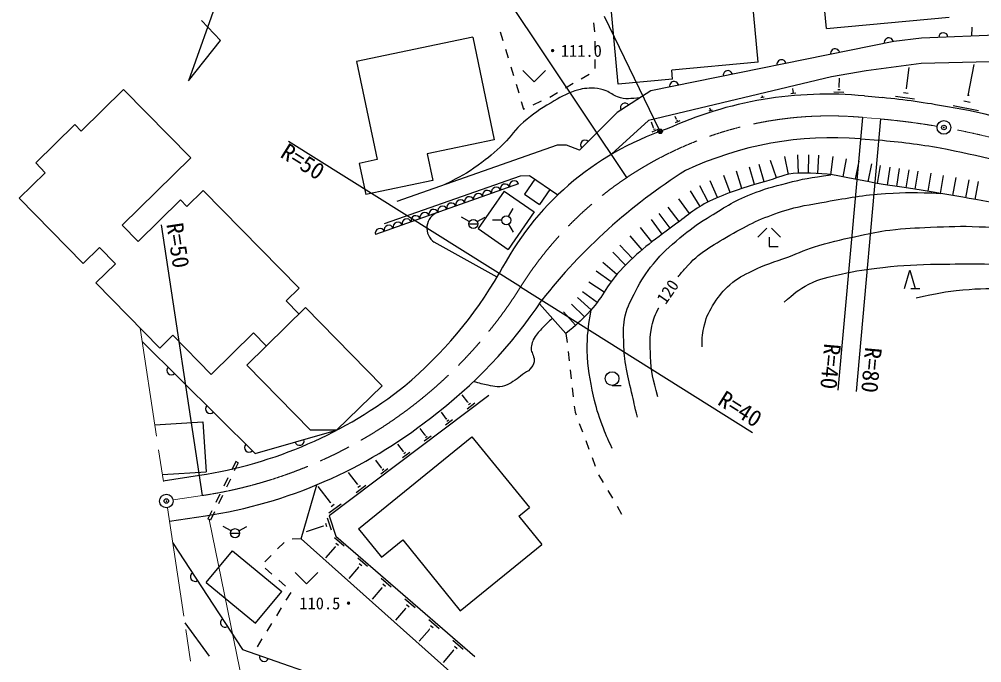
# Model space of a CAD drawing. Units: millimetres, scale not verified. Extents: x 40000 to 680000, y 20000 to 380000.
# Drawn here: x 280558 to 386021, y 247360 to 317878 of the extents above; entities that cross this region are included whole.
import ezdxf
from ezdxf.enums import TextEntityAlignment as Align

# ---------------------------------------------------------------- set-up
doc = ezdxf.new("R2010")
doc.units = ezdxf.units.MM
doc.header["$LTSCALE"] = 1000
doc.header["$PDMODE"] = 32
doc.header["$PDSIZE"] = 500
doc.linetypes.add('CHAIN', pattern=[18.5, 12, -1.5, 3.5, -1.5])
for name, color, linetype, lineweight in [('S-BGD', 7, 'Continuous', 25), ('S-BMK', 2, 'CHAIN', 13), ('S-BMK-SRVR', 3, 'Continuous', 25), ('S-STR-HTXT', 7, 'Continuous', 13), ('S-STR-STRC', 7, 'Continuous', 25)]:
    doc.layers.add(name, color=color, linetype=linetype, lineweight=lineweight)
doc.layers.add('S-OTRS', color=6, linetype='Continuous')
doc.styles.add('ＭＳ ゴシック', font='')
doc.styles.get('ＭＳ ゴシック').set_extended_font_data('MS Gothic')

msp = doc.modelspace()

# ---------------------------------------------------------------- linework, layer by layer
at = {"layer": 'S-BGD'}
for p, q in [((310203, 342192), (299096, 311118)), ((369010, 316867), (368232, 325332)), ((361517, 313166), (360465, 324618)), ((346174, 310752), (345213, 321208)), ((302601, 315564), (300531, 317732)), ((343639, 316482), (343519, 317475)), ((369010, 316867), (382453, 318103)), ((333255, 316509), (333544, 315552)), ((404291, 316780), (379414, 315809)), ((384941, 316025), (384968, 317024)), ((299096, 311118), (302601, 315564)), ((330241, 315925), (317517, 313263)), ((330241, 315925), (332596, 304669)), ((343667, 314484), (343667, 315484)), ((376380, 315445), (349744, 310030)), ((379414, 315809), (376380, 315445)), ((333834, 314595), (334123, 313638)), ((317517, 313263), (319770, 302496)), ((343667, 312484), (343667, 313484)), ((390884, 313310), (379392, 313022)), ((334413, 312680), (334703, 311723)), ((335720, 312265), (336970, 311015)), ((338220, 312265), (336970, 311015)), ((361517, 313166), (352057, 312297)), ((352149, 311301), (352057, 312297)), ((373358, 312232), (369551, 311550)), ((379392, 313022), (373358, 312232)), ((377765, 310284), (378086, 312584)), ((384549, 309521), (385195, 312923)), ((342128, 311363), (342989, 311871)), ((352149, 311301), (346174, 310752)), ((369551, 311550), (349511, 306773)), ((370386, 310417), (370429, 311433)), ((291989, 310172), (287348, 305622)), ((299341, 302675), (291989, 310172)), ((334992, 310766), (335282, 309809)), ((340405, 310348), (341266, 310856)), ((365354, 310010), (365323, 310287)), ((370510, 310141), (370240, 310153)), ((370420, 310415), (370352, 310418)), ((377830, 310275), (377701, 310293)), ((338681, 309334), (338697, 309341)), ((338697, 309341), (339544, 309840)), ((349744, 310030), (346084, 307657)), ((362164, 309329), (361821, 309262)), ((362019, 309389), (361933, 309373)), ((361970, 309469), (361949, 309465)), ((361959, 309467), (361956, 309483)), ((365653, 309770), (365115, 309710)), ((365436, 309882), (365302, 309868)), ((365371, 310011), (365337, 310008)), ((370903, 309854), (369823, 309900)), ((373160, 309477), (375151, 309285)), ((378655, 309107), (376588, 309395)), ((377952, 309731), (377435, 309803)), ((384637, 309505), (384462, 309538)), ((335571, 308852), (335819, 308033)), ((335819, 308033), (335950, 308092)), ((336861, 308506), (337771, 308920)), ((356255, 308039), (356230, 308118)), ((356329, 307962), (356238, 307934)), ((356266, 308042), (356244, 308035)), ((385682, 307858), (382886, 308388)), ((384766, 308756), (384067, 308888)), ((346084, 307657), (341959, 303530)), ((352572, 306885), (352440, 307217)), ((356493, 307913), (356130, 307800)), ((372949, 307126), (370267, 277247)), ((374941, 306948), (372259, 277068)), ((286648, 306336), (282364, 302135)), ((287348, 305622), (286648, 306336)), ((349511, 306773), (345449, 303076)), ((350068, 305985), (349824, 306594)), ((350089, 305993), (350047, 305976)), ((350221, 305849), (350051, 305780)), ((352927, 306733), (352421, 306531)), ((352588, 306891), (352557, 306879)), ((352686, 306784), (352560, 306733)), ((350545, 305780), (349863, 305508)), ((335490, 288545), (310077, 304488)), ((339498, 304072), (321926, 297919)), ((332596, 304669), (325255, 303133)), ((340532, 304072), (339498, 304072)), ((341959, 303530), (340532, 304072)), ((372738, 304776), (374732, 304610)), ((325255, 303133), (325870, 300196)), ((364847, 300879), (364461, 302841)), ((365937, 301003), (365867, 303002)), ((367038, 301020), (367061, 303020)), ((368057, 300982), (368184, 302978)), ((369476, 300839), (369743, 302821)), ((283414, 301064), (282364, 302135)), ((299341, 302675), (291843, 295324)), ((319770, 302496), (317812, 302086)), ((317812, 302086), (318529, 298660)), ((361135, 299755), (360578, 301676)), ((362186, 300058), (361619, 301976)), ((363526, 300498), (362881, 302391)), ((370825, 300620), (371188, 302587)), ((372173, 300353), (372574, 302312)), ((373588, 300067), (373969, 302030)), ((374603, 299879), (374944, 301850)), ((375699, 299705), (375993, 301683)), ((283414, 301064), (280558, 298263)), ((320567, 295501), (335470, 300706)), ((335470, 300706), (336481, 300766)), ((336481, 300766), (339563, 298622)), ((358445, 298892), (357747, 300767)), ((359751, 299340), (359146, 301246)), ((376701, 299558), (376993, 301537)), ((377751, 299402), (378050, 301379)), ((378740, 299250), (379048, 301226)), ((380146, 299026), (380467, 301000)), ((381504, 298800), (381840, 300772)), ((325870, 300196), (318529, 298660)), ((335261, 299844), (319586, 294281)), ((337063, 300360), (335921, 298719)), ((356028, 297853), (355125, 299637)), ((357049, 298327), (356249, 300159)), ((382868, 298563), (383216, 300533)), ((384290, 298308), (384648, 300276)), ((385296, 298124), (385659, 300090)), ((300720, 299126), (298935, 297375)), ((311222, 288415), (300720, 299126)), ((333708, 299040), (330853, 294936)), ((333708, 299040), (336992, 296756)), ((335921, 298719), (337563, 297576)), ((338705, 299218), (337563, 297576)), ((355153, 297365), (354108, 299070)), ((287559, 291123), (280558, 298263)), ((298235, 298089), (293594, 293539)), ((298935, 297375), (298235, 298089)), ((354016, 296586), (352824, 298192)), ((336992, 296756), (334136, 292651)), ((334172, 296279), (334672, 297145)), ((351869, 294969), (350684, 296580)), ((352851, 295698), (351643, 297292)), ((293594, 293539), (291843, 295324)), ((300631, 265682), (296134, 295343)), ((329869, 295696), (329003, 296196)), ((329802, 295446), (330802, 295446)), ((330735, 295696), (331601, 296196)), ((333422, 295846), (332422, 295846)), ((334172, 295413), (334672, 294547)), ((351019, 294343), (349828, 295950)), ((330853, 294936), (334136, 292651)), ((349866, 293473), (348640, 295053)), ((362479, 294988), (361479, 293988)), ((362979, 294988), (363979, 293988)), ((332932, 289621), (326037, 293454)), ((348797, 292609), (347505, 294136)), ((362729, 293988), (362729, 292988)), ((289344, 292873), (287559, 291123)), ((291094, 291088), (289344, 292873)), ((347004, 290947), (345583, 292355)), ((347739, 291664), (346368, 293121)), ((362729, 292988), (363729, 292988)), ((291094, 291088), (288952, 288988)), ((346026, 289906), (344507, 291207)), ((345405, 289113), (343785, 290285)), ((377541, 288385), (378141, 290385)), ((378141, 290385), (378741, 288385)), ((295953, 281848), (288952, 288988)), ((344638, 287968), (342960, 289056)), ((311222, 288415), (309794, 287015)), ((335490, 288545), (360902, 272601)), ((343865, 286827), (342258, 288017)), ((378241, 288385), (379241, 288385)), ((311194, 285587), (309794, 287015)), ((343234, 286044), (341737, 287370)), ((311908, 286287), (305481, 279986)), ((311908, 286287), (320309, 277719)), ((340464, 283442), (337559, 286696)), ((341523, 284338), (340191, 285830)), ((342484, 285260), (341064, 286668)), ((297381, 283248), (295953, 281848)), ((301582, 278964), (297381, 283248)), ((306223, 283514), (301582, 278964)), ((307624, 282086), (306223, 283514)), ((340464, 283442), (340578, 282449)), ((294023, 282581), (306391, 270296)), ((340692, 281456), (340806, 280462)), ((312483, 272846), (305481, 279986)), ((340921, 279469), (341035, 278475)), ((320309, 277719), (315335, 272842)), ((341149, 277482), (341263, 276488)), ((345512, 277747), (346512, 277747)), ((332010, 276649), (314515, 263445)), ((329725, 275899), (329101, 276725)), ((330464, 275795), (329622, 275160)), ((329751, 275919), (329699, 275879)), ((329989, 275768), (329779, 275609)), ((341377, 275495), (341453, 274835)), ((327374, 274063), (326816, 274802)), ((341453, 274835), (341571, 274520)), ((295411, 273429), (300665, 273779)), ((300665, 273779), (301030, 268291)), ((328044, 273969), (327280, 273392)), ((327398, 274081), (327350, 274045)), ((327613, 273944), (327422, 273800)), ((341921, 273584), (342271, 272647)), ((306391, 270296), (315335, 272842)), ((315335, 272842), (312483, 272846)), ((317726, 262028), (330139, 272124)), ((325032, 272282), (324477, 273017)), ((325688, 272191), (324940, 271626)), ((325055, 272300), (325009, 272265)), ((325266, 272166), (325079, 272025)), ((330139, 272124), (336449, 264366)), ((322647, 270513), (322047, 271308)), ((342622, 271710), (342972, 270774)), ((323338, 270417), (322550, 269823)), ((322671, 270532), (322622, 270495)), ((322894, 270391), (322697, 270242)), ((304291, 269416), (303854, 268517)), ((304560, 269285), (304124, 268386)), ((304560, 269285), (304291, 269416)), ((320266, 268708), (319620, 269564)), ((343322, 269837), (343672, 268900)), ((296238, 267972), (301030, 268291)), ((296339, 267307), (300294, 267907)), ((317607, 266917), (316642, 268196)), ((320947, 268613), (320171, 268027)), ((320290, 268726), (320242, 268690)), ((320510, 268587), (320315, 268441)), ((344038, 267971), (344542, 267108)), ((303417, 267617), (302980, 266717)), ((303687, 267486), (303250, 266586)), ((311443, 260927), (313175, 266863)), ((317640, 266942), (317574, 266892)), ((302543, 265818), (302107, 264918)), ((314659, 264916), (313320, 266689)), ((318529, 266788), (317478, 265994)), ((317937, 266753), (317674, 266555)), ((345047, 266244), (345551, 265381)), ((302813, 265687), (302376, 264787)), ((315831, 264752), (314495, 263743)), ((314700, 264947), (314617, 264884)), ((301670, 264019), (301233, 263119)), ((301940, 263888), (301503, 262988)), ((315078, 264707), (314744, 264455)), ((335285, 263419), (336449, 264366)), ((346056, 264517), (346561, 263654)), ((297013, 262858), (300968, 263458)), ((301503, 262988), (301233, 263119)), ((314263, 262271), (314154, 262606)), ((314762, 261876), (314326, 263218)), ((314515, 263445), (315230, 261244)), ((335285, 263419), (337809, 260316)), ((303769, 261805), (302903, 262305)), ((303702, 261555), (304702, 261555)), ((304635, 261805), (305501, 262305)), ((313873, 262329), (311992, 261718)), ((313886, 262287), (313859, 262371)), ((317726, 262028), (320250, 258925)), ((297365, 260541), (305017, 248828)), ((309580, 260538), (308873, 259831)), ((311443, 260927), (310444, 260887)), ((328432, 245770), (311443, 260927)), ((316143, 260123), (315093, 261032)), ((315230, 261244), (330470, 248040)), ((320250, 258925), (322578, 260818)), ((322578, 260818), (328888, 253060)), ((301053, 256152), (303910, 259629)), ((303910, 259629), (309319, 255186)), ((315163, 260052), (314132, 258863)), ((315196, 260024), (315130, 260081)), ((315522, 260201), (315259, 260429)), ((328888, 253060), (337809, 260316)), ((308166, 259124), (307459, 258417)), ((318719, 257890), (317651, 258816)), ((307495, 257734), (308246, 257074)), ((317722, 257819), (316667, 256601)), ((317755, 257790), (317689, 257848)), ((318087, 257970), (317820, 258202)), ((308998, 256414), (309749, 255754)), ((310775, 257243), (312025, 255993)), ((313275, 257243), (312025, 255993)), ((321315, 255642), (320227, 256584)), ((301053, 256152), (306462, 251709)), ((320300, 255569), (319220, 254323)), ((320334, 255540), (320266, 255598)), ((320671, 255723), (320399, 255959)), ((306462, 251709), (309319, 255186)), ((310307, 255066), (309781, 254215)), ((323929, 253377), (322822, 254335)), ((309255, 253365), (308729, 252515)), ((322896, 253303), (321792, 252029)), ((322931, 253273), (322861, 253333)), ((323274, 253460), (322997, 253699)), ((326562, 251095), (325436, 252071)), ((298698, 251745), (301370, 248069)), ((308203, 251664), (307677, 250814)), ((325511, 251020), (324383, 249718)), ((325547, 250990), (325476, 251051)), ((325896, 251180), (325615, 251423)), ((307151, 249963), (306624, 249113)), ((329214, 248797), (328069, 249789)), ((328537, 248883), (328251, 249131)), ((305017, 248828), (335311, 238249)), ((328146, 248721), (326992, 247389)), ((328182, 248690), (328110, 248752))]:
    msp.add_line(p, q, dxfattribs=at)
for centre, radius in [((330302, 295446), 500), ((333922, 295846), 500), ((345512, 278497), 750), ((304202, 261555), 500)]:
    msp.add_circle(centre, radius, dxfattribs=at)
for centre, radius, start, end in [((381808, 315903), 500, 2.2348, 182.2348), ((375843, 315336), 500, 11.49233, 191.49233), ((369963, 314140), 500, 11.49233, 191.49233), ((364084, 312945), 500, 11.49233, 191.49233), ((358204, 311750), 500, 11.49233, 191.49233), ((352324, 310554), 500, 11.49233, 191.49233), ((369107, 267242), 42429, 84.51844, 114.59987), ((367205, 226973), 82695, 79.49488, 84.48603), ((346919, 308198), 500, 32.95437, 212.95437), ((373848, 254951), 53994, 66.82229, 81.01249), ((361702, 275483), 32024, 108.67996, 153.03099), ((369639, 267335), 37569, 85.26735, 115.3491), ((342545, 304117), 500, 45.01152, 225.01152), ((368369, 227566), 77306, 80.24112, 85.27883), ((347244, 133362), 173796, 74.47334, 78.64145), ((386508, 248962), 61837, 122.20264, 141.94078), ((333798, 299304), 520, 21.71718, 197.35613), ((334778, 299651), 520, 21.71718, 197.35613), ((330859, 298261), 520, 21.71718, 197.35613), ((331839, 298608), 520, 21.71718, 197.35613), ((332819, 298956), 520, 21.71718, 197.35613), ((327920, 297218), 520, 21.71718, 197.35613), ((328900, 297565), 520, 21.71718, 197.35613), ((329879, 297913), 520, 21.71718, 197.35613), ((324981, 296175), 520, 21.71718, 197.35613), ((327056, 294983), 1837, 109.47517, 236.31865), ((325960, 296522), 520, 21.71718, 197.35613), ((326940, 296870), 520, 21.71718, 197.35613), ((321062, 294784), 520, 21.71718, 197.35613), ((322042, 295132), 520, 21.71718, 197.35613), ((323021, 295480), 520, 21.71718, 197.35613), ((324001, 295827), 520, 21.71718, 197.35613), ((320082, 294437), 520, 21.71718, 197.35613), ((292185, 313987), 47477, 310.16268, 329.66182), ((294151, 316190), 52480, 306.81915, 326.31491), ((297216, 279409), 500, 135.19253, 315.19253), ((293135, 315117), 47750, 278.62174, 308.41579), ((301473, 275181), 500, 135.19253, 315.19253), ((293135, 315117), 52250, 278.62174, 308.41579), ((305729, 270953), 500, 135.19253, 315.19253), ((311265, 271683), 500, 195.88733, 15.88733), ((299826, 256774), 500, 123.15575, 303.15575), ((303107, 251751), 500, 123.15575, 303.15575), ((307385, 248001), 500, 160.7503, 340.7503)]:
    msp.add_arc(centre, radius, start, end, dxfattribs=at)
for points, knots in [([(348594, 309284), (347533, 309176), (347024, 309045), (346110, 309374), (345597, 309558), (345383, 309831), (344871, 310018), (344386, 310196), (344098, 310300), (343582, 310316), (342742, 310341), (342246, 310291), (341451, 310018), (340369, 309647), (339804, 309316), (338823, 308729), (337583, 307988), (336896, 307539), (335800, 306598), (334843, 305776), (334529, 305091), (333618, 304218), (332596, 303239), (331992, 302715), (330843, 301889), (329503, 300925), (328932, 300653), (327192, 299763)], [0, 0, 0, 0, 1, 1, 1, 2, 2, 2, 3, 3, 3, 4, 4, 4, 5, 5, 5, 6, 6, 6, 7, 7, 7, 8, 8, 8, 9, 9, 9, 9]), ([(401113, 294755), (394323, 296329), (392503, 296777), (386933, 297819), (382559, 298638), (380102, 299068), (375699, 299705), (371869, 300259), (369744, 301170), (365878, 301001), (364391, 300936), (363616, 300471), (362186, 300058), (359939, 299410), (358657, 299066), (356530, 298094), (354738, 297275), (353913, 296473), (352327, 295305), (349889, 293510), (348471, 292520), (346395, 290317), (344825, 288651), (344460, 287279), (342860, 285642), (341972, 284734), (341626, 284392), (340464, 283442)], [0, 0, 0, 0, 1, 1, 1, 2, 2, 2, 3, 3, 3, 4, 4, 4, 5, 5, 5, 6, 6, 6, 7, 7, 7, 8, 8, 8, 9, 9, 9, 9]), ([(348300, 274258), (347982, 275582), (347901, 275923), (347659, 276994), (347398, 278151), (347193, 278789), (347019, 279962), (346861, 281023), (346797, 281626), (346786, 282698), (346776, 283746), (346726, 284354), (346961, 285376), (347221, 286508), (347587, 287082), (348125, 288112), (348764, 289336), (349175, 290009), (350046, 291080), (351050, 292315), (351728, 292920), (352956, 293932), (354062, 294844), (354707, 295332), (355925, 296086), (357750, 297216), (358766, 297903), (360756, 298706), (362237, 299303), (363111, 299527), (364656, 299928), (366511, 300409), (367195, 300496), (369476, 300839)], [0, 0, 0, 0, 1, 1, 1, 2, 2, 2, 3, 3, 3, 4, 4, 4, 5, 5, 5, 6, 6, 6, 7, 7, 7, 8, 8, 8, 9, 9, 9, 10, 10, 10, 11, 11, 11, 11]), ([(352752, 289660), (352990, 289960), (353253, 290271), (353552, 290608), (355122, 292379), (356381, 293015), (358425, 294207), (360565, 295455), (361840, 296074), (364198, 296831), (366012, 297413), (367083, 297554), (368960, 297881), (371493, 298323), (372916, 298614), (375482, 298781), (377830, 298934), (378689, 298912), (381504, 298800)], [0, 0, 0, 0, 1, 1, 1, 2, 2, 2, 3, 3, 3, 4, 4, 4, 5, 5, 5, 6, 6, 6, 6]), ([(355369, 281965), (355377, 283050), (355390, 283472), (355635, 284395), (355899, 285391), (356173, 285928), (356733, 286792), (357290, 287651), (357666, 288108), (358431, 288789), (359277, 289542), (359880, 289815), (360894, 290320), (362342, 291042), (363242, 291248), (364756, 291818), (366092, 292321), (366815, 292679), (368184, 293083), (369929, 293599), (370930, 293809), (372711, 294182), (373967, 294444), (374667, 294624), (375940, 294781), (377673, 294994), (378656, 295007), (380401, 295080), (382480, 295168), (383648, 295239), (385727, 295147), (387735, 295058), (388863, 294966), (390853, 294681), (393158, 294351), (394445, 294115), (396712, 293582), (398496, 293163), (399502, 292937), (401239, 292351), (403520, 291581), (404813, 291166), (406998, 290154), (408343, 289531), (409065, 289114), (410360, 288390), (412049, 287444), (412978, 286884), (414620, 285860), (417004, 284373), (418316, 283502), (420645, 281932), (422072, 280970), (422896, 280466), (424274, 279435), (426461, 277799), (427612, 276787), (429766, 275108), (431346, 273877), (432186, 273126), (433827, 271979), (434920, 271215), (435296, 270961), (436673, 270093)], [0, 0, 0, 0, 1, 1, 1, 2, 2, 2, 3, 3, 3, 4, 4, 4, 5, 5, 5, 6, 6, 6, 7, 7, 7, 8, 8, 8, 9, 9, 9, 10, 10, 10, 11, 11, 11, 12, 12, 12, 13, 13, 13, 14, 14, 14, 15, 15, 15, 16, 16, 16, 17, 17, 17, 18, 18, 18, 19, 19, 19, 20, 20, 20, 21, 21, 21, 21]), ([(364355, 286876), (365466, 287859), (365909, 288226), (367067, 288829), (368355, 289499), (369201, 289603), (370610, 289950), (372360, 290379), (373377, 290462), (375166, 290673), (377527, 290951), (378864, 291006), (381240, 291034), (384801, 291077), (386814, 291179), (390352, 290781), (392131, 290581), (393120, 290392), (394872, 290022), (397305, 289507), (398684, 289255), (401055, 288503), (403792, 287635), (405305, 287046), (407888, 285791), (409993, 284769), (411110, 284066), (413095, 282827), (415185, 281522), (416289, 280688), (418338, 279319), (420032, 278188), (420990, 277569), (422677, 276427), (424973, 274871), (426308, 274068), (428534, 272413), (430115, 271238), (430962, 270529), (432475, 269268), (433844, 268127), (434547, 267414), (435910, 266267), (437493, 264934), (438337, 264127), (440032, 262940), (441605, 261838), (442533, 261279), (444226, 260373), (445441, 259723), (446135, 259358), (447444, 258927), (449369, 258293), (450271, 258341), (452589, 258255)], [0, 0, 0, 0, 1, 1, 1, 2, 2, 2, 3, 3, 3, 4, 4, 4, 5, 5, 5, 6, 6, 6, 7, 7, 7, 8, 8, 8, 9, 9, 9, 10, 10, 10, 11, 11, 11, 12, 12, 12, 13, 13, 13, 14, 14, 14, 15, 15, 15, 16, 16, 16, 17, 17, 17, 18, 18, 18, 18]), ([(378826, 287335), (381183, 287859), (381918, 288025), (383933, 288219), (385903, 288409), (387020, 288384), (388999, 288340), (390478, 288307), (391320, 288343), (392779, 288099), (394567, 287800), (395528, 287431), (397282, 286973), (398856, 286562), (399771, 286434), (401303, 285887), (403051, 285264), (403968, 284752), (405646, 283957), (407397, 283127), (408354, 282610), (410069, 281705), (411909, 280734), (412943, 280193), (414733, 279132), (417236, 277648), (418589, 276732), (421006, 275111), (423665, 273327), (425133, 272294), (427721, 270407), (429515, 269098), (430545, 268395), (432264, 266989), (434608, 265071), (435865, 263928), (438135, 261922), (439702, 260538), (440398, 259536), (442115, 258344), (444084, 256977), (445429, 256564), (447705, 255811), (449500, 255216), (450597, 255229), (452449, 254846), (454383, 254445), (455427, 253962), (457395, 253800), (460260, 253564), (461886, 253759), (464753, 253961), (468489, 254224), (470558, 254623), (474283, 255006), (477987, 255388), (480062, 255611), (483772, 255931), (487491, 256253), (489572, 256501), (493302, 256655), (496786, 256799), (498742, 256685), (502228, 256615), (504334, 256572), (505510, 256430), (507616, 256414), (509595, 256399), (510704, 256477), (512683, 256494), (514819, 256512), (516019, 256620), (518151, 256494), (521103, 256321), (522737, 255986), (525670, 255610), (528360, 255264), (529863, 255038), (532546, 254645), (534102, 254417), (534971, 254273), (536527, 254041), (538913, 253686), (540246, 253462), (542639, 253157), (543922, 252993), (544642, 252862), (545936, 252835), (548261, 252788), (549549, 253195), (551846, 253559), (553246, 253781), (554012, 254012), (555385, 254363), (557787, 254978), (559089, 255478), (561456, 256213), (563046, 256706), (563915, 257051), (565518, 257499), (566845, 257871), (567293, 257983), (568938, 258367)], [0, 0, 0, 0, 1, 1, 1, 2, 2, 2, 3, 3, 3, 4, 4, 4, 5, 5, 5, 6, 6, 6, 7, 7, 7, 8, 8, 8, 9, 9, 9, 10, 10, 10, 11, 11, 11, 12, 12, 12, 13, 13, 13, 14, 14, 14, 15, 15, 15, 16, 16, 16, 17, 17, 17, 18, 18, 18, 19, 19, 19, 20, 20, 20, 21, 21, 21, 22, 22, 22, 23, 23, 23, 24, 24, 24, 25, 25, 25, 26, 26, 26, 27, 27, 27, 28, 28, 28, 29, 29, 29, 30, 30, 30, 31, 31, 31, 32, 32, 32, 33, 33, 33, 34, 34, 34, 34]), ([(345535, 270853), (344969, 272035), (344808, 272392), (344429, 273414), (343983, 274614), (343770, 275306), (343497, 276557), (343077, 278486), (342817, 279589), (342799, 281563), (342782, 283322), (342885, 284029), (343234, 286044)], [0, 0, 0, 0, 1, 1, 1, 2, 2, 2, 3, 3, 3, 4, 4, 4, 4]), ([(350515, 276513), (350015, 278500), (349796, 279183), (349728, 280936), (349678, 282225), (349600, 282976), (349878, 284235), (350060, 285059), (350237, 285513), (350628, 286260), (350629, 286261), (350630, 286263), (350631, 286265)], [0, 0, 0, 0, 1, 1, 1, 2, 2, 2, 3, 3, 3, 4, 4, 4, 4]), ([(338971, 285114), (338468, 284649), (338322, 284513), (337938, 284095), (337540, 283661), (337275, 283440), (336978, 282931), (336837, 282688), (336772, 282537), (336716, 282262), (336666, 282016), (336627, 281870), (336658, 281621), (336686, 281393), (336803, 281291), (336862, 281068), (336935, 280790), (337017, 280626), (336978, 280341), (336931, 279993), (336771, 279820), (336541, 279555), (336275, 279247), (336025, 279185), (335697, 278944), (335377, 278708), (335213, 278554), (334882, 278332), (334552, 278111), (334382, 277948), (334009, 277809), (333608, 277658), (333360, 277595), (332932, 277605), (332540, 277614), (332328, 277704), (331943, 277779), (331302, 277904), (331092, 277964), (330315, 278160)], [0, 0, 0, 0, 1, 1, 1, 2, 2, 2, 3, 3, 3, 4, 4, 4, 5, 5, 5, 6, 6, 6, 7, 7, 7, 8, 8, 8, 9, 9, 9, 10, 10, 10, 11, 11, 11, 12, 12, 12, 13, 13, 13, 13])]:
    msp.add_open_spline(points, degree=3, knots=knots, dxfattribs=at)
at = {"layer": 'S-BMK'}
for p, q in [((372949, 307126), (374941, 306948)), ((293801, 284042), (296564, 265824)), ((297418, 265195), (300631, 265682)), ((296789, 264341), (302673, 225535))]:
    msp.add_line(p, q, dxfattribs=at)
for centre, radius, start, end in [((369373, 267287), 40000, 84.87082, 147.89632), ((367789, 227268), 80000, 80.39442, 84.87082), ((367789, 227268), 80000, 56.93889, 79.32012), ((293135, 315117), 50000, 278.62174, 327.89632)]:
    msp.add_arc(centre, radius, start, end, dxfattribs=at)
at = {"layer": 'S-BMK-SRVR'}
for centre in [(381877, 306018), (296676, 265083)]:
    msp.add_circle(centre, 750, dxfattribs=at)
for p in [(381877, 306018), (296676, 265083), (296676, 265083), (296676, 265083)]:
    msp.add_point(p, dxfattribs=at)
at = {"layer": 'S-OTRS'}
msp.add_point((296676, 265083), dxfattribs=at)
at = {"layer": 'S-STR-HTXT'}
msp.add_line((309035, 225405), (301368, 263054), dxfattribs=at)
at = {"layer": 'S-STR-STRC'}
for p, q in [((347144, 300541), (324309, 334701)), ((350726, 305726), (344681, 318187))]:
    msp.add_line(p, q, dxfattribs=at)
for radius in [150, 120, 90, 60, 30]:
    msp.add_circle((350791, 305591), radius, dxfattribs=at)
msp.add_point((350791, 305591), dxfattribs=at)

# ---------------------------------------------------------------- texts
at = {"layer": 'S-BGD', "style": 'ＭＳ ゴシック'}
msp.add_text('・111.0', height=1320, dxfattribs=at).set_placement((338103, 314421), align=Align.MIDDLE_LEFT)
for s, rotation, p in [('R=50', 327.896, (308749, 302371)), ('R=50', 278.622, (296134, 295343)), ('R=40', 264.871, (368224, 282450)), ('R=80', 264.871, (372706, 282048)), ('R=40', 327.896, (356667, 275258))]:
    msp.add_text(s, height=1833, rotation=rotation, dxfattribs=at).set_placement(p, align=Align.BOTTOM_LEFT)
msp.add_text('120', height=1320, rotation=55.143, dxfattribs=at).set_placement((351607, 288016), align=Align.MIDDLE_CENTER)
msp.add_text('110.5・', height=1320, dxfattribs=at).set_placement((317539, 253869), align=Align.MIDDLE_RIGHT)

doc.saveas('drawing.dxf')
